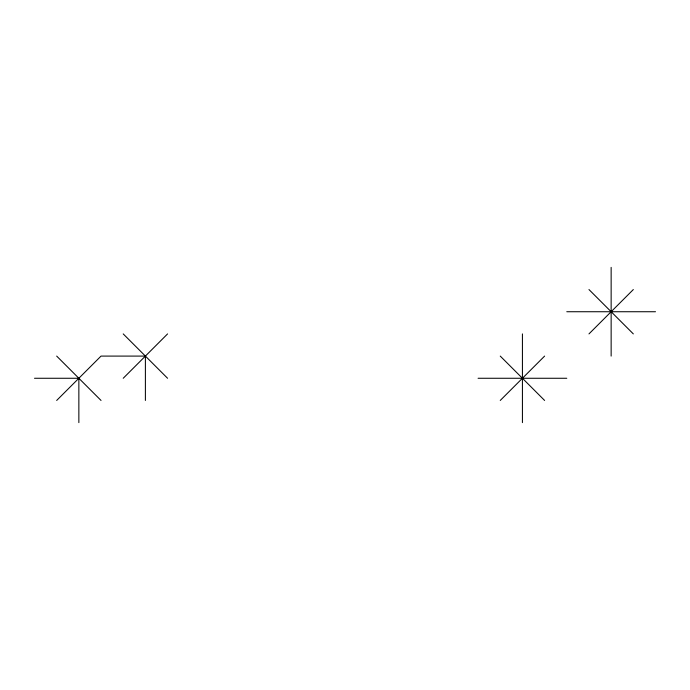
<?xml version="1.0" encoding="UTF-8"?>
<svg xmlns="http://www.w3.org/2000/svg" width="690" height="690" viewBox="0 0 690 690"><rect width="100%" height="100%" fill="white"/><g stroke="black" fill="none" stroke-linecap="round" stroke-linejoin="round"><path stroke-width="1.03" d="M56.675 400.45L101.033 356.092L145.392 356.092L145.392 400.45M123.217 378.267L167.575 333.908M500.25 400.45L544.608 356.092M588.967 333.908L633.325 289.55M566.783 311.733L655.5 311.733M34.5 378.267L78.858 378.267L78.858 422.625M478.075 378.267L566.783 378.267M588.967 289.55L633.325 333.908M500.25 356.092L544.608 400.45M123.217 333.908L167.575 378.267M56.675 356.092L101.033 400.45M611.142 267.375L611.142 356.092M522.425 333.908L522.425 422.625"/></g></svg>
